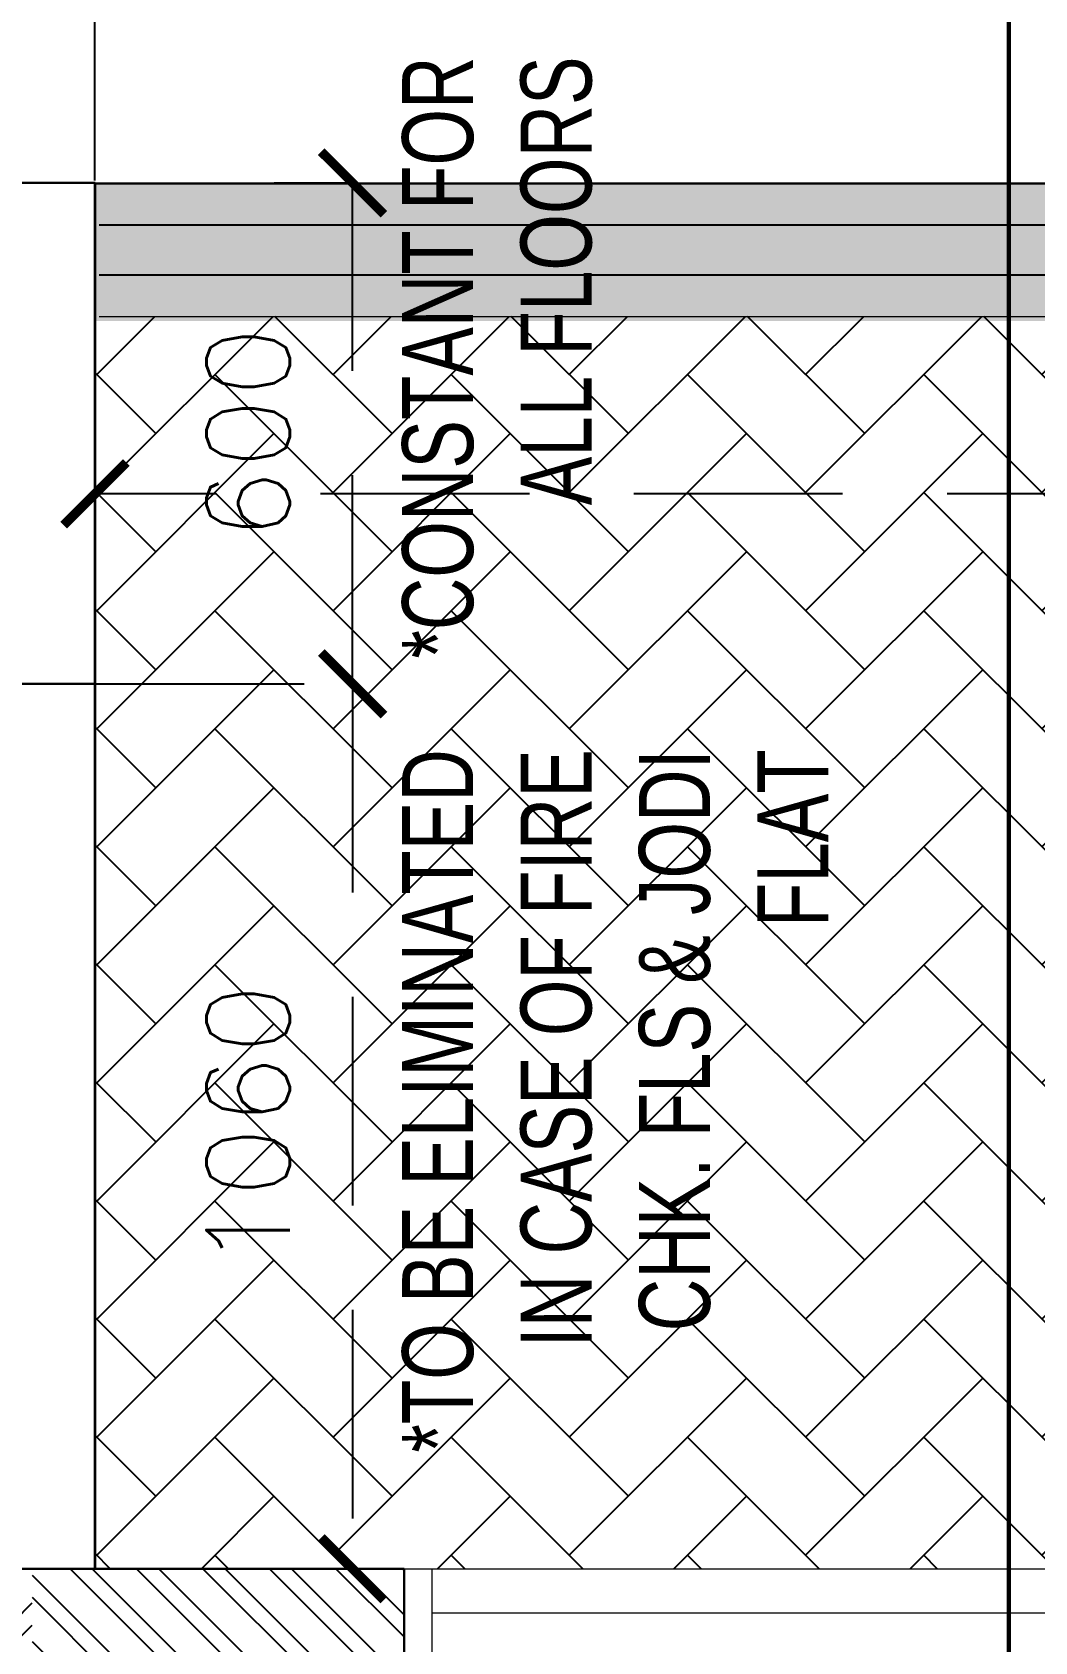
# Model space of a CAD drawing. Header units: millimetres. Extents: x 1180970 to 1231451, y -5737889 to -5695638.
# Drawn here: x 1206272 to 1207472, y -5702252 to -5700324 of the extents above; entities that cross this region are included whole.
import ezdxf

# ---------------------------------------------------------------- set-up
doc = ezdxf.new("R2010")
doc.units = ezdxf.units.MM
doc.header["$LTSCALE"] = 1000
doc.header["$MEASUREMENT"] = 0
for name, pattern in [('2BHK-A - BACK$0$AUDIT_D_120904163729-0', [0]), ('AUDIT_D_120904163729-0', [0]), ('T8(T9 IS SIMILAR) - GROUND FLOOR - DIMENSION & TEXTING$0$HIDDEN', [0.375, 0.25, -0.125]), ('T8_PROFILE SECTIONS$0$HIDDEN', [0.375, 0.25, -0.125]), ('T8_PROFILE SECTIONS$0$PHANTOM2', [1.25, 0.625, -0.125, 0.125, -0.125, 0.125, -0.125])]:
    doc.linetypes.add(name, pattern=pattern)
doc.layers.get('0').update_dxf_attribs({"linetype": 'AUDIT_D_120904163729-0'})
for name, color, linetype in [('2BHK-A - BACK$0$A-HATCH -160', 251, '2BHK-A - BACK$0$AUDIT_D_120904163729-0'), ('2BHK-A - BACK$1$A-DECK SUNK 125', 8, 'Continuous'), ('2BHK-A - BACK$1$ELE 1', 1, 'Continuous'), ('A-GARDEN PARTITION', 1, 'Continuous'), ('T8(T9 IS SIMILAR) - GROUND FLOOR - DIMENSION & TEXTING$0$A-DIMENSIONS', 2, 'T8(T9 IS SIMILAR) - GROUND FLOOR - DIMENSION & TEXTING$0$HIDDEN'), ('T8(T9 IS SIMILAR) - GROUND FLOOR$0$$0$A-DECK SUNK 125', 8, 'Continuous'), ('T8(T9 IS SIMILAR) - GROUND FLOOR$1$STAIRS', 1, 'Continuous'), ('T8_PROFILE SECTIONS$0$A-PROFILE SECTIONS', 81, 'T8_PROFILE SECTIONS$0$PHANTOM2')]:
    doc.layers.add(name, color=color, linetype=linetype)
for name, color, linetype, lineweight in [('2BHK-A - BACK$1$A-WALL- 160', 6, 'Continuous', 30), ('2BHK-A - BACK$1$Ele', 8, 'Continuous', 15), ('2BHK-A - BACK$1$Window', 4, 'Continuous', 20), ('T8(T9 IS SIMILAR) - GROUND FLOOR - DIMENSION & TEXTING$0$R0-18-10-2014-T1-1st Podium Floor Plan$0$Text', 2, 'Continuous', 0), ('T8(T9 IS SIMILAR) - GROUND FLOOR$0$D&W', 8, 'Continuous', 25)]:
    doc.layers.add(name, color=color, linetype=linetype, lineweight=lineweight)
doc.styles.add('T8(T9 IS SIMILAR) - GROUND FLOOR - DIMENSION & TEXTING$0$ARIAL ARROW', font='swisscl.ttf')
doc.styles.add('T8(T9 IS SIMILAR) - GROUND FLOOR - DIMENSION & TEXTING$0$Romans 1', font='romans.shx', dxfattribs={"height": 100})
doc.dimstyles.new('T8(T9 IS SIMILAR) - GROUND FLOOR - DIMENSION & TEXTING$0$ALPINE S', dxfattribs={"dimscale": 0, "dimtxt": 100, "dimasz": 75, "dimexe": 0, "dimexo": 0, "dimgap": 75, "dimtad": 1, "dimdec": 0, "dimzin": 0, "dimdsep": 46, "dimtxsty": 'T8(T9 IS SIMILAR) - GROUND FLOOR - DIMENSION & TEXTING$0$Romans 1', "dimblk": 'T8(T9 IS SIMILAR) - GROUND FLOOR - DIMENSION & TEXTING$0$_ArchTick', "dimcen": 0.09, "dimclrd": 256, "dimclre": 256, "dimclrt": 7, "dimadec": 0, "dimazin": 0, "dimtfac": 1, "dimtdec": 0, "dimtofl": 0, "dimtmove": 1, "dimatfit": 0, "dimldrblk": 'T8(T9 IS SIMILAR) - GROUND FLOOR - DIMENSION & TEXTING$0$_Open90', "dimfxl": 1, "dimtolj": 1, "dimtzin": 0, "dimarcsym": 0})

# ---------------------------------------------------------------- blocks, each defined once
blk = doc.blocks.new('2BHK-A - BACK$1$2400')
at = {"layer": '2BHK-A - BACK$1$Window', "color": 1, "lineweight": 13}
for p, q in [((1151176.5, -5692111.9), (1148842.5, -5692111.9)), ((1149607.5, -5692111.9), (1148880, -5692111.9)), ((1149607.5, -5692165.3), (1148880, -5692165.3)), ((1150373.7, -5692165.3), (1149645, -5692165.3)), ((1150411.2, -5692165.3), (1151176.5, -5692165.3)), ((1149607.5, -5692218.6), (1148842.5, -5692218.6)), ((1150373.7, -5692218.6), (1149645, -5692218.6)), ((1151139, -5692218.6), (1150411.2, -5692218.6)), ((1150373.7, -5692271.9), (1148842.5, -5692271.9)), ((1151139, -5692271.9), (1150411.2, -5692271.9))]:
    blk.add_line(p, q, dxfattribs=at)
at = {"layer": '2BHK-A - BACK$1$Window', "color": 5, "lineweight": 13}
for p, q in [((1149607.5, -5692142.2), (1148880, -5692142.2)), ((1149607.5, -5692146.7), (1148880, -5692146.7)), ((1150373.7, -5692183.8), (1149645, -5692183.8)), ((1150373.7, -5692200), (1149645, -5692200)), ((1151139, -5692237.2), (1150411.2, -5692237.2)), ((1151139, -5692253.3), (1150411.2, -5692253.3))]:
    blk.add_line(p, q, dxfattribs=at)
at = {"layer": '2BHK-A - BACK$1$Window', "color": 4, "lineweight": 13}
for points in [[(1148842.5, -5692111.9), (1148809.5, -5692111.9), (1148809.5, -5692271.9), (1148842.5, -5692271.9)], [(1148880, -5692146.7), (1148880, -5692165.3), (1148842.5, -5692165.3), (1148842.5, -5692111.9), (1148880, -5692111.9), (1148880, -5692142.2), (1148875.5, -5692142.2), (1148875.5, -5692146.7)], [(1149607.5, -5692146.7), (1149607.5, -5692165.3), (1149645, -5692165.3), (1149645, -5692111.9), (1149607.5, -5692111.9), (1149607.5, -5692142.2), (1149612, -5692142.2), (1149612, -5692146.7)], [(1151209.5, -5692111.9), (1151176.5, -5692111.9), (1151176.5, -5692271.9), (1151209.5, -5692271.9)], [(1149645, -5692200), (1149645, -5692218.6), (1149607.5, -5692218.6), (1149607.5, -5692165.3), (1149645, -5692165.3), (1149645, -5692183.8), (1149640.5, -5692183.8), (1149640.5, -5692200)], [(1150373.7, -5692200), (1150373.7, -5692218.6), (1150411.2, -5692218.6), (1150411.2, -5692165.3), (1150373.7, -5692165.3), (1150373.7, -5692183.8), (1150378.2, -5692183.8), (1150378.2, -5692200)], [(1150411.2, -5692253.3), (1150411.2, -5692271.9), (1150373.7, -5692271.9), (1150373.7, -5692218.6), (1150411.2, -5692218.6), (1150411.2, -5692237.2), (1150406.7, -5692237.2), (1150406.7, -5692253.3)], [(1151139, -5692253.3), (1151139, -5692271.9), (1151176.5, -5692271.9), (1151176.5, -5692218.6), (1151139, -5692218.6), (1151139, -5692237.2), (1151143.5, -5692237.2), (1151143.5, -5692253.3)]]:
    blk.add_lwpolyline(points, close=True, dxfattribs=at)
blk = doc.blocks.new('2BHK-A - BACK')
at = {"layer": '2BHK-A - BACK$0$A-HATCH -160', "linetype": 'ByBlock'}
h = blk.add_hatch(dxfattribs=at)
h.set_pattern_fill('ANSI32', color=256, scale=150)
h.paths.add_polyline_path([(1205827.1, -5702324.3), (1206272.1, -5702324.3), (1206272.1, -5702164.3), (1205827.1, -5702164.3)])
h.paths.add_polyline_path([(1202792.1, -5702324.3), (1202792.1, -5702164.3), (1203427.1, -5702164.3), (1203427.1, -5702324.3)])
at = {"layer": '2BHK-A - BACK$1$A-DECK SUNK 125'}
h = blk.add_hatch(dxfattribs=at)
h.set_pattern_fill('AR-HBONE', color=256, scale=25)
h.set_pattern_definition([(45, (54492.58, 14880.85), (1e-14, 141.4213562), [300, -100]), (135, (54563.29, 14951.56), (1e-14, 141.4213562), [300, -100])])
h.paths.add_polyline_path([(1206197.1, -5702164.3), (1206197.1, -5700664.3), (1203427.1, -5700664.3), (1203427.1, -5702164.3)])
at = {"layer": '2BHK-A - BACK$1$A-WALL- 160', "linetype": 'ByBlock'}
for p, q in [((1206347.1, -5701104.3), (1206197.1, -5701104.3)), ((1205827.1, -5702164.3), (1206272.1, -5702164.3)), ((1205827.1, -5702164.3), (1205827.1, -5702324.3))]:
    blk.add_line(p, q, dxfattribs=at)
blk.add_lwpolyline([(1206197.1, -5702164.3), (1206197.1, -5700504.3), (1206347.1, -5700504.3), (1206347.1, -5702164.3)], dxfattribs=at)
at = {"layer": '2BHK-A - BACK$1$Ele'}
for p, q in [((1206197.1, -5700504.3), (1203267.1, -5700504.3)), ((1206192.1, -5700664.3), (1203427.1, -5700664.3))]:
    blk.add_line(p, q, dxfattribs=at)
at = {"layer": '2BHK-A - BACK$1$ELE 1'}
for p, q in [((1206192.1, -5700554.3), (1203317.1, -5700554.3)), ((1206192.1, -5700614.3), (1203377.1, -5700614.3))]:
    blk.add_line(p, q, dxfattribs=at)
at = {"layer": '2BHK-A - BACK$1$A-WALL- 160', "linetype": 'ByBlock'}
blk.add_blockref('2BHK-A - BACK$1$2400', (54617.6, -10052.4), dxfattribs=at)
blk = doc.blocks.new('T8(T9 IS SIMILAR) - GROUND FLOOR')
at = {"layer": 'T8(T9 IS SIMILAR) - GROUND FLOOR$0$$0$A-DECK SUNK 125'}
h = blk.add_hatch(dxfattribs=at)
h.set_pattern_fill('AR-HBONE', color=256, scale=25)
h.set_pattern_definition([(45, (0.16, -4.76), (1e-14, 141.4213562), [300, -100]), (135, (70.87, 65.95), (1e-14, 141.4213562), [300, -100])])
h.paths.add_polyline_path([(1222512.2, -5708718.7), (1222512.1, -5708555.2), (1222912.3, -5708555.2), (1222912.3, -5708254.9), (1225512.4, -5708254.9), (1225512.4, -5708558.5), (1225352.5, -5708558.5), (1225352.4, -5708418.4), (1223072.4, -5708418.3), (1223072.4, -5708718.7)])
h.paths.add_polyline_path([(1222311.9, -5709227.6), (1221911.8, -5709227.6), (1221911.8, -5708928.3), (1218987.3, -5708928.6), (1218987.2, -5709943.6), (1219147.6, -5709943.5), (1219147.3, -5709093.5), (1221752.1, -5709093.5), (1221752.1, -5709392.6), (1222312, -5709392.6)])
h.paths.add_polyline_path([(1206347.5, -5700669.5), (1206347.5, -5700506.2), (1209277.5, -5700506.2), (1209277.5, -5701091.8), (1209117.5, -5701091.8), (1209117.5, -5700669.5)])
h.paths.add_polyline_path([(1206197.4, -5700669.5), (1206197.4, -5700509.3), (1203267.4, -5700509.3), (1203267.4, -5701091.7), (1203427.4, -5701091.9), (1203427.4, -5700669.5)])
h.paths.add_polyline_path([(1190232.9, -5709392.6), (1190232.9, -5709232.6), (1190632.9, -5709232.6), (1190632.9, -5708933.3), (1193557.7, -5708934.1), (1193557.8, -5709943.6), (1193397.4, -5709943.5), (1193397.7, -5709093.5), (1190792.9, -5709093.4), (1190792.9, -5709392.6)])
h.paths.add_polyline_path([(1190032.5, -5708718.7), (1190032.5, -5708558.7), (1189632.5, -5708558.6), (1189632.5, -5708258.3), (1187032.5, -5708258.2), (1187032.5, -5708558.7), (1187192.5, -5708558.7), (1187192.5, -5708418.4), (1189472.5, -5708418.3), (1189472.5, -5708718.7)])
h.paths.add_polyline_path([(1203267.4, -5728688.6), (1203427.4, -5728688.6), (1203427.4, -5729114.1), (1206197.4, -5729114.1), (1206197.4, -5729274.1), (1203267.4, -5729274.1)])
at = {"layer": 'T8(T9 IS SIMILAR) - GROUND FLOOR$1$STAIRS', "linetype": 'ByBlock'}
blk.add_lwpolyline([(1206347.4, -5700504.8), (1209277.3, -5700504.8), (1209277.3, -5701093.6)], dxfattribs=at)
at = {"layer": 'T8(T9 IS SIMILAR) - GROUND FLOOR$0$D&W', "linetype": 'ByBlock'}
blk.add_blockref('2BHK-A - BACK', (0, 0), dxfattribs=at)
at = {"layer": 'T8(T9 IS SIMILAR) - GROUND FLOOR$0$D&W', "linetype": 'ByBlock', "xscale": -1}
blk.add_blockref('2BHK-A - BACK', (2412544.6, 0), dxfattribs=at)
blk = doc.blocks.new('T8(T9 IS SIMILAR) - GROUND FLOOR - DIMENSION & TEXTING$0$_ArchTick')
at = {"color": 0, "linetype": 'ByBlock', "const_width": 0.15}
blk.add_lwpolyline([(-0.5, -0.5), (0.5, 0.5)], dxfattribs=at)
blk = doc.blocks.new('*D654')
at = {"layer": 'T8(T9 IS SIMILAR) - GROUND FLOOR - DIMENSION & TEXTING$0$A-DIMENSIONS', "linetype": 'T8(T9 IS SIMILAR) - GROUND FLOOR - DIMENSION & TEXTING$0$HIDDEN', "lineweight": -2, "transparency": 16777216}
for p, q in [((1206347.3, -5701091.3), (1206347.3, -5700876.8)), ((1209117.3, -5701091.3), (1209117.3, -5700876.8))]:
    blk.add_line(p, q, dxfattribs=at)
at = {"layer": 'T8(T9 IS SIMILAR) - GROUND FLOOR - DIMENSION & TEXTING$0$A-DIMENSIONS', "lineweight": -2, "transparency": 16777216}
blk.add_line((1209117.3, -5700876.8), (1206347.3, -5700876.8), dxfattribs=at)
at = {"layer": 'T8(T9 IS SIMILAR) - GROUND FLOOR - DIMENSION & TEXTING$0$A-DIMENSIONS', "linetype": 'ByBlock', "lineweight": -2, "transparency": 16777216, "xscale": 75, "yscale": 75, "zscale": 75, "rotation": 180}
blk.add_blockref('T8(T9 IS SIMILAR) - GROUND FLOOR - DIMENSION & TEXTING$0$_ArchTick', (1206347.3, -5700876.8), dxfattribs=at)
at = {"layer": 'T8(T9 IS SIMILAR) - GROUND FLOOR - DIMENSION & TEXTING$0$A-DIMENSIONS', "linetype": 'ByBlock', "lineweight": -2, "transparency": 16777216, "xscale": 75, "yscale": 75, "zscale": 75}
blk.add_blockref('T8(T9 IS SIMILAR) - GROUND FLOOR - DIMENSION & TEXTING$0$_ArchTick', (1209117.3, -5700876.8), dxfattribs=at)
at = {"layer": 'T8(T9 IS SIMILAR) - GROUND FLOOR - DIMENSION & TEXTING$0$A-DIMENSIONS', "color": 7, "linetype": 'ByBlock', "transparency": 16777216, "insert": (1207732.3, -5700751.8), "char_height": 100, "attachment_point": 5, "style": 'T8(T9 IS SIMILAR) - GROUND FLOOR - DIMENSION & TEXTING$0$Romans 1'}
blk.add_mtext('\\A1;2770', dxfattribs=at)
blk = doc.blocks.new('T8(T9 IS SIMILAR) - GROUND FLOOR - DIMENSION & TEXTING$0$_Open90')
at = {"color": 0, "linetype": 'ByBlock', "lineweight": -2}
for p, q in [((-0.5, 0.5), (0, 0)), ((0, 0), (-1, 0)), ((0, 0), (-0.5, -0.5))]:
    blk.add_line(p, q, dxfattribs=at)
blk = doc.blocks.new('*D379')
at = {"layer": 'T8(T9 IS SIMILAR) - GROUND FLOOR - DIMENSION & TEXTING$0$A-DIMENSIONS', "linetype": 'T8(T9 IS SIMILAR) - GROUND FLOOR - DIMENSION & TEXTING$0$HIDDEN', "lineweight": -2, "transparency": 16777216}
for p, q in [((1206561.9, -5700504.3), (1206655.7, -5700504.3)), ((1206347.9, -5701104.3), (1206655.7, -5701104.3))]:
    blk.add_line(p, q, dxfattribs=at)
at = {"layer": 'T8(T9 IS SIMILAR) - GROUND FLOOR - DIMENSION & TEXTING$0$A-DIMENSIONS', "lineweight": -2, "transparency": 16777216}
blk.add_line((1206655.7, -5701104.3), (1206655.7, -5700504.3), dxfattribs=at)
at = {"layer": 'T8(T9 IS SIMILAR) - GROUND FLOOR - DIMENSION & TEXTING$0$A-DIMENSIONS', "linetype": 'ByBlock', "lineweight": -2, "transparency": 16777216, "xscale": 75, "yscale": 75, "zscale": 75}
for p, rotation in [((1206655.7, -5700504.3), 90), ((1206655.7, -5701104.3), 270)]:
    blk.add_blockref('T8(T9 IS SIMILAR) - GROUND FLOOR - DIMENSION & TEXTING$0$_ArchTick', p, dxfattribs=dict(at, rotation=rotation))
at = {"layer": 'T8(T9 IS SIMILAR) - GROUND FLOOR - DIMENSION & TEXTING$0$A-DIMENSIONS', "color": 7, "linetype": 'ByBlock', "transparency": 16777216, "insert": (1206530.7, -5700804.3), "char_height": 100, "attachment_point": 5, "rotation": 90, "style": 'T8(T9 IS SIMILAR) - GROUND FLOOR - DIMENSION & TEXTING$0$Romans 1'}
blk.add_mtext('\\A1;600', dxfattribs=at)
blk = doc.blocks.new('*D380')
at = {"layer": 'T8(T9 IS SIMILAR) - GROUND FLOOR - DIMENSION & TEXTING$0$A-DIMENSIONS', "linetype": 'T8(T9 IS SIMILAR) - GROUND FLOOR - DIMENSION & TEXTING$0$HIDDEN', "lineweight": -2, "transparency": 16777216}
for p, q in [((1206347.9, -5701104.3), (1206655.7, -5701104.3)), ((1206347.5, -5702164.3), (1206655.7, -5702164.3))]:
    blk.add_line(p, q, dxfattribs=at)
at = {"layer": 'T8(T9 IS SIMILAR) - GROUND FLOOR - DIMENSION & TEXTING$0$A-DIMENSIONS', "lineweight": -2, "transparency": 16777216}
blk.add_line((1206655.7, -5701104.3), (1206655.7, -5702164.3), dxfattribs=at)
at = {"layer": 'T8(T9 IS SIMILAR) - GROUND FLOOR - DIMENSION & TEXTING$0$A-DIMENSIONS', "linetype": 'ByBlock', "lineweight": -2, "transparency": 16777216, "xscale": 75, "yscale": 75, "zscale": 75}
for p, rotation in [((1206655.7, -5701104.3), 90), ((1206655.7, -5702164.3), 270)]:
    blk.add_blockref('T8(T9 IS SIMILAR) - GROUND FLOOR - DIMENSION & TEXTING$0$_ArchTick', p, dxfattribs=dict(at, rotation=rotation))
at = {"layer": 'T8(T9 IS SIMILAR) - GROUND FLOOR - DIMENSION & TEXTING$0$A-DIMENSIONS', "color": 7, "linetype": 'ByBlock', "transparency": 16777216, "insert": (1206530.7, -5701634.3), "char_height": 100, "attachment_point": 5, "rotation": 90, "style": 'T8(T9 IS SIMILAR) - GROUND FLOOR - DIMENSION & TEXTING$0$Romans 1'}
blk.add_mtext('\\A1;1060', dxfattribs=at)
blk = doc.blocks.new('T8_PROFILE SECTIONS$0$MH')
at = {"layer": 'T8_PROFILE SECTIONS$0$A-PROFILE SECTIONS', "linetype": 'T8_PROFILE SECTIONS$0$HIDDEN', "ltscale": 2, "const_width": 5}
blk.add_lwpolyline([(1140339.1, -5697424.8), (1140339.1, -5700565.7)], dxfattribs=at)
blk = doc.blocks.new('PROFILE SECTION LINE T9')
at = {"layer": 'T8_PROFILE SECTIONS$0$A-PROFILE SECTIONS', "linetype": 'ByBlock'}
blk.add_blockref('T8_PROFILE SECTIONS$0$MH', (-1118616.1, 5709055.3, 0), dxfattribs=at)
blk = doc.blocks.new('T8(T9 IS SIMILAR) - GROUND FLOOR - DIMENSION & TEXTING')
at = {"layer": 'T8(T9 IS SIMILAR) - GROUND FLOOR - DIMENSION & TEXTING$0$R0-18-10-2014-T1-1st Podium Floor Plan$0$Text', "linetype": 'ByBlock', "char_height": 85, "attachment_point": 3, "rotation": 90, "style": 'T8(T9 IS SIMILAR) - GROUND FLOOR - DIMENSION & TEXTING$0$ARIAL ARROW'}
for s, insert, width in [('*CONSTANT FOR ALL FLOORS', (1206715, -5700352.8), 815.538), ('*TO BE ELIMINATED IN CASE OF FIRE CHK. FLS & JODI FLAT', (1206715, -5701182.7), 926.885)]:
    blk.add_mtext(s, dxfattribs=dict(at, insert=insert, width=width))
at = {"layer": 'T8(T9 IS SIMILAR) - GROUND FLOOR - DIMENSION & TEXTING$0$A-DIMENSIONS', "linetype": 'ByBlock'}
for base, p1, p2, angle, picture, middle in [((1206655.7, -5700504.3), (1206347.9, -5701104.3), (1206561.9, -5700504.3), 90, '*D379', (1206530.7, -5700804.3)), ((1206347.3, -5700876.8), (1209117.3, -5701091.3), (1206347.3, -5701091.3), 180, '*D654', (1207732.3, -5700751.8)), ((1206655.7, -5702164.3), (1206347.9, -5701104.3), (1206347.5, -5702164.3), 90, '*D380', (1206530.7, -5701634.3))]:
    dim = blk.add_linear_dim(base=base, p1=p1, p2=p2, angle=angle, dimstyle='T8(T9 IS SIMILAR) - GROUND FLOOR - DIMENSION & TEXTING$0$ALPINE S', override={"dimscale": 1, "dimfxl": 5, "dimarcsym": 1}, dxfattribs=at)
    dim.commit()
    dim.dimension.update_dxf_attribs({"geometry": picture, "text_midpoint": middle})

msp = doc.modelspace()

# ---------------------------------------------------------------- block references
at = {"linetype": 'ByBlock'}
msp.add_blockref('T8(T9 IS SIMILAR) - GROUND FLOOR', (0, 0), dxfattribs=at)

# ---------------------------------------------------------------- next in the draw order: block references
msp.add_blockref('T8(T9 IS SIMILAR) - GROUND FLOOR - DIMENSION & TEXTING', (0, 0), dxfattribs=at)

# ---------------------------------------------------------------- next in the draw order: linework, layer by layer
at = {"layer": 'A-GARDEN PARTITION'}
msp.add_line((1206347.3, -5700501.5), (1206347.3, -5697812.8), dxfattribs=at)

# ---------------------------------------------------------------- next in the draw order: block references
at = {"layer": 'T8_PROFILE SECTIONS$0$A-PROFILE SECTIONS', "linetype": 'ByBlock'}
msp.add_blockref('PROFILE SECTION LINE T9', (1185718.2, -5711615.8, 0), dxfattribs=at)

doc.saveas('drawing.dxf')
